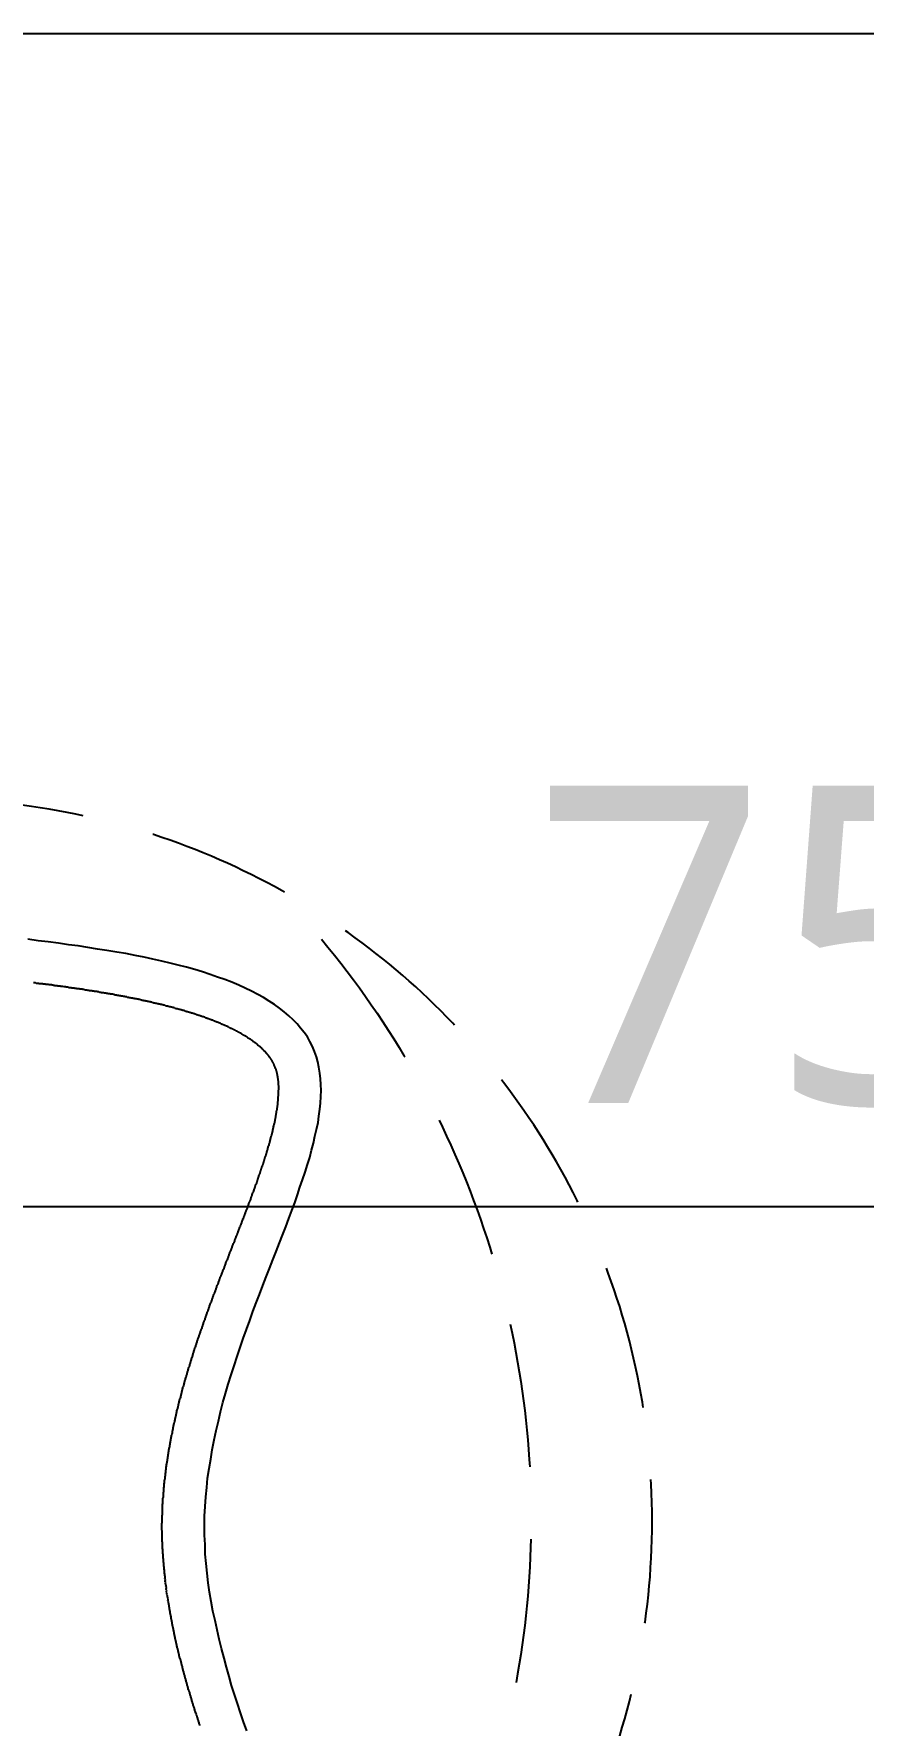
# Model space of a CAD drawing. Extents: x 11477420 to 23072185, y -28506554 to -14238804.
# Drawn here: x 11519984.7 to 11520214.5, y -14281868.2 to -14281399.4 of the extents above; entities that cross this region are included whole.
import ezdxf

# ---------------------------------------------------------------- set-up
doc = ezdxf.new("R2010")
doc.units = 0
doc.header["$LTSCALE"] = 50
doc.header["$MEASUREMENT"] = 0
doc.linetypes.add('DH-HID2', pattern=[1.2, 0.8, -0.4])
doc.layers.get('0').update_dxf_attribs({"linetype": 'CONTINUOUS'})
doc.layers.get('DEFPOINTS').update_dxf_attribs({"linetype": 'CONTINUOUS'})
for name, color, linetype in [('07-DIM WAL', 5, 'CONTINUOUS'), ('1.천장.벽체선(내벽)', 3, 'CONTINUOUS'), ('FU-FURM', 251, 'DH-HID2')]:
    doc.layers.add(name, color=color, linetype=linetype)
doc.styles.add('DAWIN', font='NanumSquareR.ttf')
doc.dimstyles.new('40', dxfattribs={"dimscale": 40, "dimtxt": 2.2, "dimasz": 3, "dimexe": 1.25, "dimexo": 0.625, "dimtad": 1, "dimdec": 0, "dimzin": 0, "dimdsep": 46, "dimlunit": 6, "dimtxsty": 'DAWIN', "dimblk1": 'DOTSMALL', "dimblk2": 'DOTSMALL', "dimsah": 1, "dimcen": 0.001, "dimclrd": 1, "dimclre": 1, "dimclrt": 3, "dimadec": 0, "dimazin": 0, "dimtfac": 1, "dimtdec": 0, "dimtix": 1, "dimtmove": 2, "dimatfit": 3, "dimldrblk": 'DOTSMALL', "dimfxl": 0, "dimtolj": 1, "dimtzin": 0, "dimarcsym": 0})

# ---------------------------------------------------------------- blocks, each defined once
blk = doc.blocks.new('dmlwk2')
at = {"layer": 'FU-FURM'}
for points in [[(391250.02, 35296.16, 0), (391252.52, 35295.26, 0), (391255.02, 35294.36, 0), (391257.52, 35293.56, 0), (391260.02, 35292.66, 0), (391262.52, 35291.86, 0), (391265.02, 35291.16, 0), (391267.62, 35290.36, 0), (391270.12, 35289.66, 0), (391272.72, 35288.96, 0), (391275.32, 35288.26, 0), (391277.92, 35287.66, 0), (391280.52, 35287.06, 0), (391283.12, 35286.46, 0), (391285.72, 35285.96, 0), (391288.32, 35285.46, 0), (391290.92, 35285.06, 0), (391293.62, 35284.76, 0), (391296.22, 35284.46, 0), (391298.82, 35284.16, 0), (391301.52, 35284.06, 0), (391304.12, 35283.86, 0), (391306.72, 35283.86, 0), (391309.42, 35283.86, 0), (391312.02, 35283.96, 0), (391314.72, 35284.16, 0), (391317.32, 35284.36, 0), (391319.92, 35284.56, 0), (391322.62, 35284.96, 0), (391325.22, 35285.36, 0), (391327.82, 35285.76, 0), (391330.52, 35286.26, 0), (391333.12, 35286.76, 0), (391335.72, 35287.36, 0), (391338.32, 35287.96, 0), (391340.92, 35288.56, 0), (391343.42, 35289.26, 0), (391346.02, 35289.96, 0), (391348.62, 35290.76, 0), (391351.12, 35291.56, 0), (391353.72, 35292.36, 0), (391356.22, 35293.16, 0), (391358.72, 35293.96, 0), (391361.22, 35294.86, 0), (391363.72, 35295.76, 0), (391366.22, 35296.56, 0), (391368.62, 35297.46, 0), (391371.02, 35298.36, 0), (391373.52, 35299.26, 0), (391375.92, 35300.16, 0), (391378.22, 35301.06, 0), (391380.62, 35301.96, 0), (391382.92, 35302.86, 0), (391385.32, 35303.76, 0), (391387.52, 35304.56, 0), (391389.82, 35305.46, 0), (391392.12, 35306.26, 0), (391394.32, 35307.06, 0), (391396.52, 35307.86, 0), (391398.72, 35308.56, 0), (391400.82, 35309.26, 0), (391402.92, 35309.96, 0), (391405.02, 35310.66, 0), (391407.12, 35311.26, 0), (391409.12, 35311.86, 0), (391411.12, 35312.36, 0), (391413.12, 35312.86, 0), (391415.02, 35313.26, 0), (391416.92, 35313.66, 0), (391418.82, 35314.06, 0), (391420.62, 35314.26, 0), (391422.52, 35314.56, 0), (391424.22, 35314.66, 0), (391426.02, 35314.76, 0), (391427.72, 35314.86, 0), (391429.32, 35314.76, 0), (391430.92, 35314.66, 0), (391432.52, 35314.46, 0), (391434.12, 35314.16, 0), (391435.62, 35313.86, 0), (391437.02, 35313.46, 0), (391438.52, 35312.86, 0), (391439.82, 35312.26, 0), (391441.22, 35311.56, 0), (391442.52, 35310.86, 0), (391443.72, 35309.96, 0), (391444.92, 35308.96, 0), (391446.12, 35307.96, 0), (391447.22, 35306.86, 0), (391448.32, 35305.66, 0), (391449.42, 35304.36, 0), (391450.42, 35303.06, 0), (391451.42, 35301.66, 0), (391452.32, 35300.16, 0), (391453.32, 35298.56, 0), (391454.12, 35296.96, 0), (391455.02, 35295.26, 0), (391455.82, 35293.46, 0), (391456.62, 35291.66, 0), (391457.42, 35289.76, 0), (391458.12, 35287.76, 0), (391458.82, 35285.76, 0), (391459.52, 35283.76, 0), (391460.22, 35281.56, 0), (391460.82, 35279.46, 0), (391461.42, 35277.16, 0), (391462.02, 35274.86, 0), (391462.52, 35272.56, 0), (391463.02, 35270.26, 0), (391463.62, 35267.76, 0), (391464.12, 35265.36, 0), (391464.52, 35262.86, 0), (391465.02, 35260.26, 0), (391465.42, 35257.76, 0), (391465.82, 35255.06, 0), (391466.22, 35252.46, 0), (391466.62, 35249.76, 0), (391467.02, 35247.06, 0), (391467.32, 35244.36, 0), (391467.72, 35241.56, 0), (391468.02, 35238.76, 0), (391468.32, 35235.96, 0), (391468.72, 35233.06, 0)], [(391251.32, 35283.16, 0), (391251.52, 35283.16, 0), (391251.72, 35283.06, 0), (391251.92, 35282.96, 0), (391252.12, 35282.96, 0), (391252.32, 35282.86, 0), (391252.52, 35282.76, 0), (391252.72, 35282.76, 0), (391252.92, 35282.66, 0), (391253.12, 35282.56, 0), (391253.32, 35282.56, 0), (391253.52, 35282.46, 0), (391253.72, 35282.36, 0), (391253.92, 35282.36, 0), (391254.12, 35282.26, 0), (391254.32, 35282.16, 0), (391254.52, 35282.16, 0), (391254.72, 35282.06, 0), (391254.92, 35281.96, 0), (391255.12, 35281.96, 0), (391255.32, 35281.86, 0), (391255.52, 35281.76, 0), (391255.72, 35281.76, 0), (391255.92, 35281.66, 0), (391256.12, 35281.66, 0), (391256.32, 35281.56, 0), (391256.52, 35281.46, 0), (391256.72, 35281.46, 0), (391256.82, 35281.36, 0), (391257.02, 35281.26, 0), (391257.22, 35281.26, 0), (391257.42, 35281.16, 0), (391257.62, 35281.06, 0), (391257.82, 35281.06, 0), (391258.02, 35280.96, 0), (391258.22, 35280.86, 0), (391258.42, 35280.86, 0), (391258.62, 35280.76, 0), (391258.82, 35280.76, 0), (391259.02, 35280.66, 0), (391259.22, 35280.56, 0), (391259.42, 35280.56, 0), (391259.62, 35280.46, 0), (391259.82, 35280.36, 0), (391260.02, 35280.36, 0), (391260.22, 35280.26, 0), (391260.42, 35280.26, 0), (391260.62, 35280.16, 0), (391260.82, 35280.06, 0), (391261.02, 35280.06, 0), (391261.22, 35279.96, 0), (391261.52, 35279.86, 0), (391261.72, 35279.86, 0), (391261.92, 35279.76, 0), (391262.12, 35279.76, 0), (391262.32, 35279.66, 0), (391262.52, 35279.56, 0), (391262.72, 35279.56, 0), (391262.92, 35279.46, 0), (391263.12, 35279.46, 0), (391263.32, 35279.36, 0), (391263.52, 35279.26, 0), (391263.72, 35279.26, 0), (391263.92, 35279.16, 0), (391264.12, 35279.16, 0), (391264.32, 35279.06, 0), (391264.52, 35278.96, 0), (391264.72, 35278.96, 0), (391264.92, 35278.86, 0), (391265.12, 35278.86, 0), (391265.32, 35278.76, 0), (391265.52, 35278.66, 0), (391265.72, 35278.66, 0), (391265.92, 35278.56, 0), (391266.12, 35278.56, 0), (391266.32, 35278.46, 0), (391266.52, 35278.36, 0), (391266.72, 35278.36, 0), (391266.92, 35278.26, 0), (391267.12, 35278.26, 0), (391267.32, 35278.16, 0), (391267.62, 35278.16, 0), (391267.82, 35278.06, 0), (391268.02, 35277.96, 0), (391268.22, 35277.96, 0), (391268.42, 35277.86, 0), (391268.62, 35277.86, 0), (391268.82, 35277.76, 0), (391269.02, 35277.76, 0), (391269.22, 35277.66, 0), (391269.42, 35277.66, 0), (391269.62, 35277.56, 0), (391269.82, 35277.46, 0), (391270.02, 35277.46, 0), (391270.22, 35277.36, 0), (391270.42, 35277.36, 0), (391270.62, 35277.26, 0), (391270.92, 35277.26, 0), (391271.12, 35277.16, 0), (391271.32, 35277.16, 0), (391271.52, 35277.06, 0), (391271.72, 35277.06, 0), (391271.92, 35276.96, 0), (391272.12, 35276.96, 0), (391272.32, 35276.86, 0), (391272.52, 35276.86, 0), (391272.72, 35276.76, 0), (391272.92, 35276.66, 0), (391273.12, 35276.66, 0), (391273.32, 35276.56, 0), (391273.62, 35276.56, 0), (391273.82, 35276.46, 0), (391274.02, 35276.46, 0), (391274.22, 35276.36, 0), (391274.42, 35276.36, 0), (391274.62, 35276.26, 0), (391274.82, 35276.26, 0), (391275.02, 35276.16, 0), (391275.22, 35276.16, 0), (391275.42, 35276.06, 0), (391275.62, 35276.06, 0), (391275.92, 35275.96, 0), (391276.12, 35275.96, 0), (391276.32, 35275.86, 0), (391276.52, 35275.86, 0), (391276.72, 35275.76, 0), (391276.92, 35275.76, 0), (391277.12, 35275.76, 0), (391277.32, 35275.66, 0), (391277.52, 35275.66, 0), (391277.82, 35275.56, 0), (391278.02, 35275.56, 0), (391278.22, 35275.46, 0), (391278.42, 35275.46, 0), (391278.62, 35275.36, 0), (391278.82, 35275.36, 0), (391279.02, 35275.26, 0), (391279.22, 35275.26, 0), (391279.42, 35275.16, 0), (391279.72, 35275.16, 0), (391279.92, 35275.16, 0), (391280.12, 35275.06, 0), (391280.32, 35275.06, 0), (391280.52, 35274.96, 0), (391280.72, 35274.96, 0), (391280.92, 35274.86, 0), (391281.12, 35274.86, 0), (391281.42, 35274.86, 0), (391281.62, 35274.76, 0), (391281.82, 35274.76, 0), (391282.02, 35274.66, 0), (391282.22, 35274.66, 0), (391282.42, 35274.56, 0), (391282.62, 35274.56, 0), (391282.82, 35274.56, 0), (391283.12, 35274.46, 0), (391283.32, 35274.46, 0), (391283.52, 35274.36, 0), (391283.72, 35274.36, 0), (391283.92, 35274.36, 0), (391284.12, 35274.26, 0), (391284.32, 35274.26, 0), (391284.62, 35274.26, 0), (391284.82, 35274.16, 0), (391285.02, 35274.16, 0), (391285.22, 35274.06, 0), (391285.42, 35274.06, 0), (391285.62, 35274.06, 0), (391285.82, 35273.96, 0), (391286.12, 35273.96, 0), (391286.32, 35273.96, 0), (391286.52, 35273.86, 0), (391286.72, 35273.86, 0), (391286.92, 35273.86, 0), (391287.12, 35273.76, 0), (391287.42, 35273.76, 0), (391287.62, 35273.66, 0), (391287.82, 35273.66, 0), (391288.02, 35273.66, 0), (391288.22, 35273.56, 0), (391288.42, 35273.56, 0), (391288.72, 35273.56, 0), (391288.92, 35273.46, 0), (391289.12, 35273.46, 0), (391289.32, 35273.46, 0), (391289.52, 35273.46, 0), (391289.72, 35273.36, 0), (391290.02, 35273.36, 0), (391290.22, 35273.36, 0), (391290.42, 35273.26, 0), (391290.62, 35273.26, 0), (391290.82, 35273.26, 0), (391291.02, 35273.16, 0), (391291.32, 35273.16, 0), (391291.52, 35273.16, 0), (391291.72, 35273.16, 0), (391291.92, 35273.06, 0), (391292.12, 35273.06, 0), (391292.32, 35273.06, 0), (391292.62, 35273.06, 0), (391292.82, 35272.96, 0), (391293.02, 35272.96, 0), (391293.22, 35272.96, 0), (391293.42, 35272.86, 0), (391293.72, 35272.86, 0), (391293.92, 35272.86, 0), (391294.12, 35272.86, 0), (391294.32, 35272.86, 0), (391294.52, 35272.76, 0), (391294.72, 35272.76, 0), (391295.02, 35272.76, 0), (391295.22, 35272.76, 0), (391295.42, 35272.66, 0), (391295.62, 35272.66, 0), (391295.82, 35272.66, 0), (391296.12, 35272.66, 0), (391296.32, 35272.66, 0), (391296.52, 35272.56, 0), (391296.72, 35272.56, 0), (391296.92, 35272.56, 0), (391297.22, 35272.56, 0), (391297.42, 35272.56, 0), (391297.62, 35272.46, 0), (391297.82, 35272.46, 0), (391298.02, 35272.46, 0), (391298.32, 35272.46, 0), (391298.52, 35272.46, 0), (391298.72, 35272.46, 0), (391298.92, 35272.36, 0), (391299.12, 35272.36, 0), (391299.42, 35272.36, 0), (391299.62, 35272.36, 0), (391299.82, 35272.36, 0), (391300.02, 35272.36, 0), (391300.32, 35272.26, 0), (391300.52, 35272.26, 0), (391300.72, 35272.26, 0), (391300.92, 35272.26, 0), (391301.12, 35272.26, 0), (391301.42, 35272.26, 0), (391301.62, 35272.26, 0), (391301.82, 35272.26, 0), (391302.02, 35272.26, 0), (391302.22, 35272.16, 0), (391302.52, 35272.16, 0), (391302.72, 35272.16, 0), (391302.92, 35272.16, 0), (391303.12, 35272.16, 0), (391303.42, 35272.16, 0), (391303.62, 35272.16, 0), (391303.82, 35272.16, 0), (391304.02, 35272.16, 0), (391304.22, 35272.16, 0), (391304.52, 35272.16, 0), (391304.72, 35272.16, 0), (391304.92, 35272.16, 0), (391305.12, 35272.16, 0), (391305.42, 35272.06, 0), (391305.62, 35272.06, 0), (391305.82, 35272.06, 0), (391306.02, 35272.06, 0), (391306.32, 35272.06, 0), (391306.52, 35272.06, 0), (391306.72, 35272.06, 0), (391306.92, 35272.06, 0), (391307.22, 35272.06, 0), (391307.42, 35272.06, 0), (391307.62, 35272.06, 0), (391307.82, 35272.06, 0), (391308.02, 35272.06, 0), (391308.32, 35272.06, 0), (391308.52, 35272.06, 0), (391308.72, 35272.06, 0), (391308.92, 35272.06, 0), (391309.22, 35272.06, 0), (391309.42, 35272.06, 0), (391309.62, 35272.16, 0), (391309.82, 35272.16, 0), (391310.12, 35272.16, 0), (391310.32, 35272.16, 0), (391310.52, 35272.16, 0), (391310.72, 35272.16, 0), (391310.92, 35272.16, 0), (391311.22, 35272.16, 0), (391311.42, 35272.16, 0), (391311.62, 35272.16, 0), (391311.82, 35272.16, 0), (391312.12, 35272.16, 0), (391312.32, 35272.16, 0), (391312.52, 35272.16, 0), (391312.72, 35272.26, 0), (391312.92, 35272.26, 0), (391313.22, 35272.26, 0), (391313.42, 35272.26, 0), (391313.62, 35272.26, 0), (391313.82, 35272.26, 0), (391314.12, 35272.26, 0), (391314.32, 35272.26, 0), (391314.52, 35272.36, 0), (391314.72, 35272.36, 0), (391314.92, 35272.36, 0), (391315.22, 35272.36, 0), (391315.42, 35272.36, 0), (391315.62, 35272.36, 0), (391315.82, 35272.36, 0), (391316.02, 35272.46, 0), (391316.32, 35272.46, 0), (391316.52, 35272.46, 0), (391316.72, 35272.46, 0), (391316.92, 35272.46, 0), (391317.12, 35272.46, 0), (391317.42, 35272.56, 0), (391317.62, 35272.56, 0), (391317.82, 35272.56, 0), (391318.02, 35272.56, 0), (391318.22, 35272.56, 0), (391318.52, 35272.66, 0), (391318.72, 35272.66, 0), (391318.92, 35272.66, 0), (391319.12, 35272.66, 0), (391319.32, 35272.66, 0), (391319.62, 35272.76, 0), (391319.82, 35272.76, 0), (391320.02, 35272.76, 0), (391320.22, 35272.76, 0), (391320.42, 35272.86, 0), (391320.72, 35272.86, 0), (391320.92, 35272.86, 0), (391321.12, 35272.86, 0), (391321.32, 35272.96, 0), (391321.52, 35272.96, 0), (391321.72, 35272.96, 0), (391322.02, 35272.96, 0), (391322.22, 35273.06, 0), (391322.42, 35273.06, 0), (391322.62, 35273.06, 0), (391322.82, 35273.06, 0), (391323.12, 35273.16, 0), (391323.32, 35273.16, 0), (391323.52, 35273.16, 0), (391323.72, 35273.26, 0), (391323.92, 35273.26, 0), (391324.12, 35273.26, 0), (391324.42, 35273.26, 0), (391324.62, 35273.36, 0), (391324.82, 35273.36, 0), (391325.02, 35273.36, 0), (391325.22, 35273.46, 0), (391325.42, 35273.46, 0), (391325.72, 35273.46, 0), (391325.92, 35273.56, 0), (391326.12, 35273.56, 0), (391326.32, 35273.56, 0), (391326.52, 35273.66, 0), (391326.72, 35273.66, 0), (391327.02, 35273.66, 0), (391327.22, 35273.76, 0), (391327.42, 35273.76, 0), (391327.62, 35273.76, 0), (391327.82, 35273.86, 0), (391328.02, 35273.86, 0), (391328.32, 35273.86, 0), (391328.52, 35273.96, 0), (391328.72, 35273.96, 0), (391328.92, 35273.96, 0), (391329.12, 35274.06, 0), (391329.32, 35274.06, 0), (391329.52, 35274.06, 0), (391329.82, 35274.16, 0), (391330.02, 35274.16, 0), (391330.22, 35274.26, 0), (391330.42, 35274.26, 0), (391330.62, 35274.26, 0), (391330.82, 35274.36, 0), (391331.12, 35274.36, 0), (391331.32, 35274.46, 0), (391331.52, 35274.46, 0), (391331.72, 35274.46, 0), (391331.92, 35274.56, 0), (391332.12, 35274.56, 0), (391332.32, 35274.66, 0), (391332.52, 35274.66, 0), (391332.82, 35274.66, 0), (391333.02, 35274.76, 0), (391333.22, 35274.76, 0), (391333.42, 35274.86, 0), (391333.62, 35274.86, 0), (391333.82, 35274.86, 0), (391334.02, 35274.96, 0), (391334.32, 35274.96, 0), (391334.52, 35275.06, 0), (391334.72, 35275.06, 0), (391334.92, 35275.16, 0), (391335.12, 35275.16, 0), (391335.32, 35275.26, 0), (391335.52, 35275.26, 0), (391335.72, 35275.26, 0), (391336.02, 35275.36, 0), (391336.22, 35275.36, 0), (391336.42, 35275.46, 0), (391336.62, 35275.46, 0), (391336.82, 35275.56, 0), (391337.02, 35275.56, 0), (391337.22, 35275.66, 0), (391337.42, 35275.66, 0), (391337.62, 35275.76, 0), (391337.92, 35275.76, 0), (391338.12, 35275.86, 0), (391338.32, 35275.86, 0), (391338.52, 35275.86, 0), (391338.72, 35275.96, 0), (391338.92, 35275.96, 0), (391339.12, 35276.06, 0), (391339.32, 35276.06, 0), (391339.52, 35276.16, 0), (391339.72, 35276.16, 0), (391340.02, 35276.26, 0), (391340.22, 35276.26, 0), (391340.42, 35276.36, 0), (391340.62, 35276.36, 0), (391340.82, 35276.46, 0), (391341.02, 35276.46, 0), (391341.22, 35276.56, 0), (391341.42, 35276.56, 0), (391341.62, 35276.66, 0), (391341.82, 35276.66, 0), (391342.02, 35276.76, 0), (391342.32, 35276.86, 0), (391342.52, 35276.86, 0), (391342.72, 35276.96, 0), (391342.92, 35276.96, 0), (391343.12, 35277.06, 0), (391343.32, 35277.06, 0), (391343.52, 35277.16, 0), (391343.72, 35277.16, 0), (391343.92, 35277.26, 0), (391344.12, 35277.26, 0), (391344.32, 35277.36, 0), (391344.52, 35277.36, 0), (391344.82, 35277.46, 0), (391345.02, 35277.46, 0), (391345.22, 35277.56, 0), (391345.42, 35277.66, 0), (391345.62, 35277.66, 0), (391345.82, 35277.76, 0), (391346.02, 35277.76, 0), (391346.22, 35277.86, 0), (391346.42, 35277.86, 0), (391346.62, 35277.96, 0), (391346.82, 35277.96, 0), (391347.02, 35278.06, 0), (391347.22, 35278.16, 0), (391347.42, 35278.16, 0), (391347.62, 35278.26, 0), (391347.82, 35278.26, 0), (391348.12, 35278.36, 0), (391348.32, 35278.36, 0), (391348.52, 35278.46, 0), (391348.72, 35278.56, 0), (391348.92, 35278.56, 0), (391349.12, 35278.66, 0), (391349.32, 35278.66, 0), (391349.52, 35278.76, 0), (391349.72, 35278.86, 0), (391349.92, 35278.86, 0), (391350.12, 35278.96, 0), (391350.32, 35278.96, 0), (391350.52, 35279.06, 0), (391350.72, 35279.16, 0), (391350.92, 35279.16, 0), (391351.12, 35279.26, 0), (391351.32, 35279.26, 0), (391351.52, 35279.36, 0), (391351.72, 35279.46, 0), (391351.92, 35279.46, 0), (391352.12, 35279.56, 0), (391352.32, 35279.56, 0), (391352.52, 35279.66, 0), (391352.72, 35279.76, 0), (391352.92, 35279.76, 0), (391353.12, 35279.86, 0), (391353.32, 35279.86, 0), (391353.62, 35279.96, 0), (391353.82, 35280.06, 0), (391354.02, 35280.06, 0), (391354.22, 35280.16, 0), (391354.42, 35280.16, 0), (391354.62, 35280.26, 0), (391354.82, 35280.36, 0), (391355.02, 35280.36, 0), (391355.22, 35280.46, 0), (391355.42, 35280.56, 0), (391355.62, 35280.56, 0), (391355.82, 35280.66, 0), (391356.02, 35280.66, 0), (391356.22, 35280.76, 0), (391356.42, 35280.86, 0), (391356.62, 35280.86, 0), (391356.82, 35280.96, 0), (391357.02, 35281.06, 0), (391357.22, 35281.06, 0), (391357.42, 35281.16, 0), (391357.62, 35281.26, 0), (391357.82, 35281.26, 0), (391358.02, 35281.36, 0), (391358.22, 35281.46, 0), (391358.42, 35281.46, 0), (391358.62, 35281.56, 0), (391358.82, 35281.56, 0), (391359.02, 35281.66, 0), (391359.22, 35281.76, 0), (391359.42, 35281.76, 0), (391359.62, 35281.86, 0), (391359.82, 35281.96, 0), (391360.02, 35281.96, 0), (391360.12, 35282.06, 0), (391360.32, 35282.16, 0), (391360.52, 35282.16, 0), (391360.72, 35282.26, 0), (391360.92, 35282.36, 0), (391361.12, 35282.36, 0), (391361.32, 35282.46, 0), (391361.52, 35282.56, 0), (391361.72, 35282.56, 0), (391361.92, 35282.66, 0), (391362.12, 35282.76, 0), (391362.32, 35282.76, 0), (391362.52, 35282.86, 0), (391362.72, 35282.96, 0), (391362.92, 35282.96, 0), (391363.12, 35283.06, 0), (391363.32, 35283.16, 0), (391363.52, 35283.16, 0), (391363.72, 35283.26, 0), (391363.92, 35283.36, 0), (391364.12, 35283.36, 0), (391364.32, 35283.46, 0), (391364.52, 35283.56, 0), (391364.72, 35283.56, 0), (391364.92, 35283.66, 0), (391365.12, 35283.76, 0), (391365.22, 35283.76, 0), (391365.42, 35283.86, 0), (391365.62, 35283.96, 0), (391365.82, 35283.96, 0), (391366.02, 35284.06, 0), (391366.22, 35284.16, 0), (391366.42, 35284.16, 0), (391366.62, 35284.26, 0), (391366.82, 35284.36, 0), (391367.02, 35284.36, 0), (391367.22, 35284.46, 0), (391367.42, 35284.56, 0), (391367.62, 35284.56, 0), (391367.82, 35284.66, 0), (391368.02, 35284.76, 0), (391368.12, 35284.76, 0), (391368.32, 35284.86, 0), (391368.52, 35284.96, 0), (391368.72, 35285.06, 0), (391368.92, 35285.06, 0), (391369.12, 35285.16, 0), (391369.32, 35285.26, 0), (391369.52, 35285.26, 0), (391369.72, 35285.36, 0), (391369.92, 35285.46, 0), (391370.12, 35285.46, 0), (391370.32, 35285.56, 0), (391370.42, 35285.66, 0), (391370.62, 35285.66, 0), (391370.82, 35285.76, 0), (391371.02, 35285.86, 0), (391371.22, 35285.86, 0), (391371.42, 35285.96, 0), (391371.62, 35286.06, 0), (391371.82, 35286.16, 0), (391372.02, 35286.16, 0), (391372.12, 35286.26, 0), (391372.32, 35286.36, 0), (391372.52, 35286.36, 0), (391372.72, 35286.46, 0), (391372.92, 35286.56, 0), (391373.12, 35286.56, 0), (391373.32, 35286.66, 0), (391373.52, 35286.76, 0), (391373.72, 35286.76, 0), (391373.82, 35286.86, 0), (391374.02, 35286.96, 0), (391374.22, 35286.96, 0), (391374.42, 35287.06, 0), (391374.62, 35287.16, 0), (391374.82, 35287.26, 0), (391375.02, 35287.26, 0), (391375.22, 35287.36, 0), (391375.32, 35287.46, 0), (391375.52, 35287.46, 0), (391375.72, 35287.56, 0), (391375.92, 35287.66, 0), (391376.12, 35287.66, 0), (391376.32, 35287.76, 0), (391376.52, 35287.86, 0), (391376.62, 35287.86, 0), (391376.82, 35287.96, 0), (391377.02, 35288.06, 0), (391377.22, 35288.16, 0), (391377.42, 35288.16, 0), (391377.62, 35288.26, 0), (391377.82, 35288.36, 0), (391377.92, 35288.36, 0), (391378.12, 35288.46, 0), (391378.32, 35288.56, 0), (391378.52, 35288.56, 0), (391378.72, 35288.66, 0), (391378.92, 35288.76, 0), (391379.02, 35288.76, 0), (391379.22, 35288.86, 0), (391379.42, 35288.96, 0), (391379.62, 35288.96, 0), (391379.82, 35289.06, 0), (391380.02, 35289.16, 0), (391380.12, 35289.26, 0), (391380.32, 35289.26, 0), (391380.52, 35289.36, 0), (391380.72, 35289.46, 0), (391380.92, 35289.46, 0), (391381.02, 35289.56, 0), (391381.22, 35289.66, 0), (391381.42, 35289.66, 0), (391381.62, 35289.76, 0), (391381.82, 35289.86, 0), (391382.02, 35289.86, 0), (391382.12, 35289.96, 0), (391382.32, 35290.06, 0), (391382.52, 35290.06, 0), (391382.72, 35290.16, 0), (391382.92, 35290.26, 0), (391383.02, 35290.26, 0), (391383.22, 35290.36, 0), (391383.42, 35290.46, 0), (391383.62, 35290.46, 0), (391383.72, 35290.56, 0), (391383.92, 35290.66, 0), (391384.12, 35290.66, 0), (391384.32, 35290.76, 0), (391384.52, 35290.86, 0), (391384.62, 35290.96, 0), (391384.82, 35290.96, 0), (391385.02, 35291.06, 0), (391385.22, 35291.16, 0), (391385.42, 35291.16, 0), (391385.52, 35291.26, 0), (391385.72, 35291.36, 0), (391385.92, 35291.36, 0), (391386.12, 35291.46, 0), (391386.22, 35291.56, 0), (391386.42, 35291.56, 0), (391386.62, 35291.66, 0), (391386.82, 35291.76, 0), (391386.92, 35291.76, 0), (391387.12, 35291.86, 0), (391387.32, 35291.96, 0), (391387.52, 35291.96, 0), (391387.62, 35292.06, 0), (391387.82, 35292.06, 0), (391388.02, 35292.16, 0), (391388.22, 35292.26, 0), (391388.32, 35292.26, 0), (391388.52, 35292.36, 0), (391388.72, 35292.46, 0), (391388.92, 35292.46, 0), (391389.02, 35292.56, 0), (391389.22, 35292.66, 0), (391389.42, 35292.66, 0), (391389.62, 35292.76, 0), (391389.72, 35292.86, 0), (391389.92, 35292.86, 0), (391390.12, 35292.96, 0), (391390.22, 35293.06, 0), (391390.42, 35293.06, 0), (391390.62, 35293.16, 0), (391390.82, 35293.26, 0), (391390.92, 35293.26, 0), (391391.12, 35293.36, 0), (391391.32, 35293.36, 0), (391391.42, 35293.46, 0), (391391.62, 35293.56, 0), (391391.82, 35293.56, 0), (391392.02, 35293.66, 0), (391392.12, 35293.76, 0), (391392.32, 35293.76, 0), (391392.52, 35293.86, 0), (391392.62, 35293.96, 0), (391392.82, 35293.96, 0), (391393.02, 35294.06, 0), (391393.12, 35294.06, 0), (391393.32, 35294.16, 0), (391393.52, 35294.26, 0), (391393.72, 35294.26, 0), (391393.82, 35294.36, 0), (391394.02, 35294.46, 0), (391394.22, 35294.46, 0), (391394.32, 35294.56, 0), (391394.52, 35294.56, 0), (391394.72, 35294.66, 0), (391394.82, 35294.76, 0), (391395.02, 35294.76, 0), (391395.22, 35294.86, 0), (391395.32, 35294.86, 0), (391395.52, 35294.96, 0), (391395.72, 35295.06, 0), (391395.82, 35295.06, 0), (391396.02, 35295.16, 0), (391396.22, 35295.16, 0), (391396.32, 35295.26, 0), (391396.52, 35295.36, 0), (391396.62, 35295.36, 0), (391396.82, 35295.46, 0), (391397.02, 35295.46, 0), (391397.12, 35295.56, 0), (391397.32, 35295.66, 0), (391397.52, 35295.66, 0), (391397.62, 35295.76, 0), (391397.82, 35295.76, 0), (391398.02, 35295.86, 0), (391398.12, 35295.96, 0), (391398.32, 35295.96, 0), (391398.42, 35296.06, 0), (391398.62, 35296.06, 0), (391398.82, 35296.16, 0), (391398.92, 35296.16, 0), (391399.12, 35296.26, 0), (391399.32, 35296.36, 0), (391399.42, 35296.36, 0), (391399.62, 35296.46, 0), (391399.72, 35296.46, 0), (391399.92, 35296.56, 0), (391400.12, 35296.56, 0), (391400.22, 35296.66, 0), (391400.42, 35296.76, 0), (391400.52, 35296.76, 0), (391400.72, 35296.86, 0), (391400.92, 35296.86, 0), (391401.02, 35296.96, 0), (391401.22, 35296.96, 0), (391401.32, 35297.06, 0), (391401.52, 35297.06, 0), (391401.62, 35297.16, 0), (391401.82, 35297.26, 0), (391402.02, 35297.26, 0), (391402.12, 35297.36, 0), (391402.32, 35297.36, 0), (391402.42, 35297.46, 0), (391402.62, 35297.46, 0), (391402.72, 35297.56, 0), (391402.92, 35297.56, 0), (391403.12, 35297.66, 0), (391403.22, 35297.66, 0), (391403.42, 35297.76, 0), (391403.52, 35297.76, 0), (391403.72, 35297.86, 0), (391403.82, 35297.86, 0), (391404.02, 35297.96, 0), (391404.12, 35297.96, 0), (391404.32, 35298.06, 0), (391404.42, 35298.06, 0), (391404.62, 35298.16, 0), (391404.82, 35298.16, 0), (391404.92, 35298.26, 0), (391405.12, 35298.26, 0), (391405.22, 35298.36, 0), (391405.42, 35298.36, 0), (391405.52, 35298.46, 0), (391405.72, 35298.46, 0), (391405.82, 35298.56, 0), (391406.02, 35298.56, 0), (391406.12, 35298.66, 0), (391406.32, 35298.66, 0), (391406.42, 35298.76, 0), (391406.62, 35298.76, 0), (391406.72, 35298.86, 0), (391406.92, 35298.86, 0), (391407.02, 35298.96, 0), (391407.22, 35298.96, 0), (391407.32, 35299.06, 0), (391407.52, 35299.06, 0), (391407.62, 35299.16, 0), (391407.82, 35299.16, 0), (391407.92, 35299.26, 0), (391408.12, 35299.26, 0), (391408.22, 35299.36, 0), (391408.42, 35299.36, 0), (391408.52, 35299.36, 0), (391408.62, 35299.46, 0), (391408.82, 35299.46, 0), (391408.92, 35299.56, 0), (391409.12, 35299.56, 0), (391409.22, 35299.66, 0), (391409.42, 35299.66, 0), (391409.52, 35299.76, 0), (391409.72, 35299.76, 0), (391409.82, 35299.76, 0), (391410.02, 35299.86, 0), (391410.12, 35299.86, 0), (391410.22, 35299.96, 0), (391410.42, 35299.96, 0), (391410.52, 35299.96, 0), (391410.72, 35300.06, 0), (391410.82, 35300.06, 0), (391411.02, 35300.16, 0), (391411.12, 35300.16, 0), (391411.22, 35300.26, 0), (391411.42, 35300.26, 0), (391411.52, 35300.26, 0), (391411.72, 35300.36, 0), (391411.82, 35300.36, 0), (391411.92, 35300.36, 0), (391412.12, 35300.46, 0), (391412.22, 35300.46, 0), (391412.42, 35300.56, 0), (391412.52, 35300.56, 0), (391412.62, 35300.56, 0), (391412.82, 35300.66, 0), (391412.92, 35300.66, 0), (391413.02, 35300.76, 0), (391413.22, 35300.76, 0), (391413.32, 35300.76, 0), (391413.52, 35300.86, 0), (391413.62, 35300.86, 0), (391413.72, 35300.86, 0), (391413.92, 35300.96, 0), (391414.02, 35300.96, 0), (391414.12, 35300.96, 0), (391414.32, 35301.06, 0), (391414.42, 35301.06, 0), (391414.52, 35301.06, 0), (391414.72, 35301.16, 0), (391414.82, 35301.16, 0), (391414.92, 35301.16, 0), (391415.12, 35301.26, 0), (391415.22, 35301.26, 0), (391415.32, 35301.26, 0), (391415.52, 35301.36, 0), (391415.62, 35301.36, 0), (391415.72, 35301.36, 0), (391415.92, 35301.46, 0), (391416.02, 35301.46, 0), (391416.12, 35301.46, 0), (391416.32, 35301.56, 0), (391416.42, 35301.56, 0), (391416.52, 35301.56, 0), (391416.62, 35301.56, 0), (391416.82, 35301.66, 0), (391416.92, 35301.66, 0), (391417.02, 35301.66, 0), (391417.22, 35301.76, 0), (391417.32, 35301.76, 0), (391417.42, 35301.76, 0), (391417.52, 35301.76, 0), (391417.72, 35301.86, 0), (391417.82, 35301.86, 0), (391417.92, 35301.86, 0), (391418.02, 35301.96, 0), (391418.22, 35301.96, 0), (391418.32, 35301.96, 0), (391418.42, 35301.96, 0), (391418.52, 35302.06, 0), (391418.72, 35302.06, 0), (391418.82, 35302.06, 0), (391418.92, 35302.06, 0), (391419.02, 35302.16, 0), (391419.22, 35302.16, 0), (391419.32, 35302.16, 0), (391419.42, 35302.16, 0), (391419.52, 35302.16, 0), (391419.62, 35302.26, 0), (391419.82, 35302.26, 0), (391419.92, 35302.26, 0), (391420.02, 35302.26, 0), (391420.12, 35302.36, 0), (391420.22, 35302.36, 0), (391420.42, 35302.36, 0), (391420.52, 35302.36, 0), (391420.62, 35302.36, 0), (391420.72, 35302.46, 0), (391420.82, 35302.46, 0), (391421.02, 35302.46, 0), (391421.12, 35302.46, 0), (391421.22, 35302.46, 0), (391421.32, 35302.56, 0), (391421.42, 35302.56, 0), (391421.52, 35302.56, 0), (391421.62, 35302.56, 0), (391421.82, 35302.56, 0), (391421.92, 35302.56, 0), (391422.02, 35302.66, 0), (391422.12, 35302.66, 0), (391422.22, 35302.66, 0), (391422.32, 35302.66, 0), (391422.42, 35302.66, 0), (391422.52, 35302.66, 0), (391422.72, 35302.66, 0), (391422.82, 35302.76, 0), (391422.92, 35302.76, 0), (391423.02, 35302.76, 0), (391423.12, 35302.76, 0), (391423.22, 35302.76, 0), (391423.32, 35302.76, 0), (391423.42, 35302.76, 0), (391423.52, 35302.86, 0), (391423.62, 35302.86, 0), (391423.82, 35302.86, 0), (391423.92, 35302.86, 0), (391424.02, 35302.86, 0), (391424.12, 35302.86, 0), (391424.22, 35302.86, 0), (391424.32, 35302.86, 0), (391424.42, 35302.86, 0), (391424.52, 35302.86, 0), (391424.62, 35302.96, 0), (391424.72, 35302.96, 0), (391424.82, 35302.96, 0), (391424.92, 35302.96, 0), (391425.02, 35302.96, 0), (391425.12, 35302.96, 0), (391425.22, 35302.96, 0), (391425.32, 35302.96, 0), (391425.42, 35302.96, 0), (391425.52, 35302.96, 0), (391425.62, 35302.96, 0), (391425.72, 35302.96, 0), (391425.82, 35302.96, 0), (391425.92, 35302.96, 0), (391426.02, 35303.06, 0), (391426.12, 35303.06, 0), (391426.22, 35303.06, 0), (391426.32, 35303.06, 0), (391426.42, 35303.06, 0), (391426.52, 35303.06, 0), (391426.62, 35303.06, 0), (391426.72, 35303.06, 0), (391426.82, 35303.06, 0), (391426.92, 35303.06, 0), (391427.02, 35303.06, 0), (391427.12, 35303.06, 0), (391427.12, 35303.06, 0), (391427.22, 35303.06, 0), (391427.32, 35303.06, 0), (391427.42, 35303.06, 0), (391427.52, 35303.06, 0), (391427.62, 35303.06, 0), (391427.72, 35303.06, 0), (391427.82, 35303.06, 0), (391427.92, 35303.06, 0), (391428.02, 35303.06, 0), (391428.02, 35303.06, 0), (391428.12, 35303.06, 0), (391428.22, 35303.06, 0), (391428.32, 35303.06, 0), (391428.42, 35303.06, 0), (391428.52, 35303.06, 0), (391428.62, 35303.06, 0), (391428.72, 35303.06, 0), (391428.72, 35303.06, 0), (391428.82, 35303.06, 0), (391428.92, 35303.06, 0), (391429.02, 35302.96, 0), (391429.12, 35302.96, 0), (391429.22, 35302.96, 0), (391429.22, 35302.96, 0), (391429.32, 35302.96, 0), (391429.42, 35302.96, 0), (391429.52, 35302.96, 0), (391429.62, 35302.96, 0), (391429.62, 35302.96, 0), (391429.72, 35302.96, 0), (391429.82, 35302.96, 0), (391429.92, 35302.96, 0), (391429.92, 35302.96, 0), (391430.02, 35302.96, 0), (391430.12, 35302.96, 0), (391430.22, 35302.96, 0), (391430.32, 35302.86, 0), (391430.32, 35302.86, 0), (391430.42, 35302.86, 0), (391430.52, 35302.86, 0), (391430.62, 35302.86, 0), (391430.62, 35302.86, 0), (391430.72, 35302.86, 0), (391430.82, 35302.86, 0), (391430.82, 35302.86, 0), (391430.92, 35302.86, 0), (391431.02, 35302.76, 0), (391431.12, 35302.76, 0), (391431.12, 35302.76, 0), (391431.22, 35302.76, 0), (391431.32, 35302.76, 0), (391431.32, 35302.76, 0), (391431.42, 35302.76, 0), (391431.52, 35302.76, 0), (391431.52, 35302.66, 0), (391431.62, 35302.66, 0), (391431.72, 35302.66, 0), (391431.72, 35302.66, 0), (391431.82, 35302.66, 0), (391431.92, 35302.66, 0), (391431.92, 35302.66, 0), (391432.02, 35302.66, 0), (391432.12, 35302.56, 0), (391432.12, 35302.56, 0), (391432.22, 35302.56, 0), (391432.32, 35302.56, 0), (391432.32, 35302.56, 0), (391432.42, 35302.56, 0), (391432.52, 35302.46, 0), (391432.52, 35302.46, 0), (391432.62, 35302.46, 0), (391432.62, 35302.46, 0), (391432.72, 35302.46, 0), (391432.82, 35302.46, 0), (391432.82, 35302.46, 0), (391432.92, 35302.36, 0), (391432.92, 35302.36, 0), (391433.02, 35302.36, 0), (391433.12, 35302.36, 0), (391433.12, 35302.36, 0), (391433.22, 35302.26, 0), (391433.22, 35302.26, 0), (391433.32, 35302.26, 0), (391433.32, 35302.26, 0), (391433.42, 35302.26, 0), (391433.52, 35302.26, 0), (391433.52, 35302.16, 0), (391433.62, 35302.16, 0), (391433.62, 35302.16, 0), (391433.72, 35302.16, 0), (391433.72, 35302.16, 0), (391433.82, 35302.06, 0), (391433.82, 35302.06, 0), (391433.92, 35302.06, 0), (391433.92, 35302.06, 0), (391434.02, 35302.06, 0), (391434.12, 35301.96, 0), (391434.12, 35301.96, 0), (391434.22, 35301.96, 0), (391434.22, 35301.96, 0), (391434.32, 35301.96, 0), (391434.32, 35301.86, 0), (391434.42, 35301.86, 0), (391434.42, 35301.86, 0), (391434.52, 35301.86, 0), (391434.52, 35301.76, 0), (391434.62, 35301.76, 0), (391434.62, 35301.76, 0), (391434.72, 35301.76, 0), (391434.72, 35301.76, 0), (391434.82, 35301.66, 0), (391434.82, 35301.66, 0), (391434.92, 35301.66, 0), (391434.92, 35301.66, 0), (391435.02, 35301.56, 0), (391435.02, 35301.56, 0), (391435.12, 35301.56, 0), (391435.12, 35301.56, 0), (391435.22, 35301.46, 0), (391435.22, 35301.46, 0), (391435.32, 35301.46, 0), (391435.32, 35301.36, 0), (391435.42, 35301.36, 0), (391435.42, 35301.36, 0), (391435.52, 35301.36, 0), (391435.52, 35301.26, 0), (391435.62, 35301.26, 0), (391435.62, 35301.26, 0), (391435.72, 35301.16, 0), (391435.72, 35301.16, 0), (391435.82, 35301.16, 0), (391435.82, 35301.16, 0), (391435.82, 35301.06, 0), (391435.92, 35301.06, 0), (391435.92, 35301.06, 0), (391436.02, 35300.96, 0), (391436.02, 35300.96, 0), (391436.12, 35300.96, 0), (391436.12, 35300.86, 0), (391436.22, 35300.86, 0), (391436.22, 35300.86, 0), (391436.32, 35300.76, 0), (391436.32, 35300.76, 0), (391436.42, 35300.76, 0), (391436.42, 35300.66, 0), (391436.52, 35300.66, 0), (391436.52, 35300.66, 0), (391436.62, 35300.56, 0), (391436.62, 35300.56, 0), (391436.72, 35300.56, 0), (391436.72, 35300.46, 0), (391436.82, 35300.46, 0), (391436.92, 35300.36, 0), (391436.92, 35300.36, 0), (391437.02, 35300.36, 0), (391437.02, 35300.26, 0), (391437.12, 35300.26, 0), (391437.12, 35300.16, 0), (391437.22, 35300.16, 0), (391437.22, 35300.16, 0), (391437.32, 35300.06, 0), (391437.32, 35300.06, 0), (391437.42, 35299.96, 0), (391437.42, 35299.96, 0), (391437.52, 35299.86, 0), (391437.52, 35299.86, 0), (391437.62, 35299.86, 0), (391437.62, 35299.76, 0), (391437.72, 35299.76, 0), (391437.72, 35299.66, 0), (391437.82, 35299.66, 0), (391437.82, 35299.56, 0), (391437.92, 35299.56, 0), (391437.92, 35299.46, 0), (391438.02, 35299.46, 0), (391438.02, 35299.36, 0), (391438.12, 35299.36, 0), (391438.12, 35299.26, 0), (391438.22, 35299.26, 0), (391438.22, 35299.26, 0), (391438.32, 35299.16, 0), (391438.32, 35299.06, 0), (391438.42, 35299.06, 0), (391438.42, 35298.96, 0), (391438.52, 35298.96, 0), (391438.62, 35298.86, 0), (391438.62, 35298.86, 0), (391438.72, 35298.76, 0), (391438.72, 35298.76, 0), (391438.82, 35298.66, 0), (391438.82, 35298.66, 0), (391438.92, 35298.56, 0), (391438.92, 35298.56, 0), (391439.02, 35298.46, 0), (391439.02, 35298.36, 0), (391439.12, 35298.36, 0), (391439.12, 35298.26, 0), (391439.22, 35298.26, 0), (391439.22, 35298.16, 0), (391439.32, 35298.16, 0), (391439.32, 35298.06, 0), (391439.42, 35297.96, 0), (391439.52, 35297.96, 0), (391439.52, 35297.86, 0), (391439.62, 35297.86, 0), (391439.62, 35297.76, 0), (391439.72, 35297.66, 0), (391439.72, 35297.66, 0), (391439.82, 35297.56, 0), (391439.82, 35297.46, 0), (391439.92, 35297.46, 0), (391439.92, 35297.36, 0), (391440.02, 35297.26, 0), (391440.02, 35297.26, 0), (391440.12, 35297.16, 0), (391440.12, 35297.06, 0), (391440.22, 35297.06, 0), (391440.32, 35296.96, 0), (391440.32, 35296.86, 0), (391440.42, 35296.86, 0), (391440.42, 35296.76, 0), (391440.52, 35296.66, 0), (391440.52, 35296.66, 0), (391440.62, 35296.56, 0), (391440.62, 35296.46, 0), (391440.72, 35296.36, 0), (391440.72, 35296.36, 0), (391440.82, 35296.26, 0), (391440.92, 35296.16, 0), (391440.92, 35296.06, 0), (391441.02, 35296.06, 0), (391441.02, 35295.96, 0), (391441.12, 35295.86, 0), (391441.12, 35295.76, 0), (391441.22, 35295.76, 0), (391441.22, 35295.66, 0), (391441.32, 35295.56, 0), (391441.32, 35295.46, 0), (391441.42, 35295.36, 0), (391441.42, 35295.36, 0), (391441.52, 35295.26, 0), (391441.62, 35295.16, 0), (391441.62, 35295.06, 0), (391441.72, 35294.96, 0), (391441.72, 35294.96, 0), (391441.82, 35294.86, 0), (391441.82, 35294.76, 0), (391441.92, 35294.66, 0), (391441.92, 35294.56, 0), (391442.02, 35294.46, 0), (391442.02, 35294.46, 0), (391442.12, 35294.36, 0), (391442.12, 35294.26, 0), (391442.22, 35294.16, 0), (391442.32, 35294.06, 0), (391442.32, 35293.96, 0), (391442.42, 35293.86, 0), (391442.42, 35293.76, 0), (391442.52, 35293.76, 0), (391442.52, 35293.66, 0), (391442.62, 35293.56, 0), (391442.62, 35293.46, 0), (391442.72, 35293.36, 0), (391442.72, 35293.26, 0), (391442.82, 35293.16, 0), (391442.82, 35293.06, 0), (391442.92, 35292.96, 0), (391443.02, 35292.86, 0), (391443.02, 35292.76, 0), (391443.12, 35292.66, 0), (391443.12, 35292.56, 0), (391443.22, 35292.46, 0), (391443.22, 35292.36, 0), (391443.32, 35292.36, 0), (391443.32, 35292.26, 0), (391443.42, 35292.16, 0), (391443.42, 35292.06, 0), (391443.52, 35291.96, 0), (391443.52, 35291.86, 0), (391443.62, 35291.76, 0), (391443.62, 35291.66, 0), (391443.72, 35291.56, 0), (391443.82, 35291.46, 0), (391443.82, 35291.36, 0), (391443.92, 35291.26, 0), (391443.92, 35291.06, 0), (391444.02, 35290.96, 0), (391444.02, 35290.86, 0), (391444.12, 35290.76, 0), (391444.12, 35290.66, 0), (391444.22, 35290.56, 0), (391444.22, 35290.46, 0), (391444.32, 35290.36, 0), (391444.32, 35290.26, 0), (391444.42, 35290.16, 0), (391444.42, 35290.06, 0), (391444.52, 35289.96, 0), (391444.52, 35289.86, 0), (391444.62, 35289.76, 0), (391444.62, 35289.66, 0), (391444.72, 35289.46, 0), (391444.72, 35289.36, 0), (391444.82, 35289.26, 0), (391444.92, 35289.16, 0), (391444.92, 35289.06, 0), (391445.02, 35288.96, 0), (391445.02, 35288.86, 0), (391445.12, 35288.76, 0), (391445.12, 35288.56, 0), (391445.22, 35288.46, 0), (391445.22, 35288.36, 0), (391445.32, 35288.26, 0), (391445.32, 35288.16, 0), (391445.42, 35288.06, 0), (391445.42, 35287.96, 0), (391445.52, 35287.76, 0), (391445.52, 35287.66, 0), (391445.62, 35287.56, 0), (391445.62, 35287.46, 0), (391445.72, 35287.36, 0), (391445.72, 35287.16, 0), (391445.82, 35287.06, 0), (391445.82, 35286.96, 0), (391445.92, 35286.86, 0), (391445.92, 35286.76, 0), (391446.02, 35286.56, 0), (391446.02, 35286.46, 0), (391446.12, 35286.36, 0), (391446.12, 35286.26, 0), (391446.22, 35286.06, 0), (391446.22, 35285.96, 0), (391446.32, 35285.86, 0), (391446.32, 35285.76, 0), (391446.42, 35285.56, 0), (391446.42, 35285.46, 0), (391446.52, 35285.36, 0), (391446.52, 35285.26, 0), (391446.62, 35285.06, 0), (391446.62, 35284.96, 0), (391446.72, 35284.86, 0), (391446.72, 35284.76, 0), (391446.82, 35284.56, 0), (391446.82, 35284.46, 0), (391446.82, 35284.36, 0), (391446.92, 35284.16, 0), (391446.92, 35284.06, 0), (391447.02, 35283.96, 0), (391447.02, 35283.76, 0), (391447.12, 35283.66, 0), (391447.12, 35283.56, 0), (391447.22, 35283.46, 0), (391447.22, 35283.26, 0), (391447.32, 35283.16, 0), (391447.32, 35283.06, 0), (391447.42, 35282.86, 0), (391447.42, 35282.76, 0), (391447.52, 35282.56, 0), (391447.52, 35282.46, 0), (391447.62, 35282.36, 0), (391447.62, 35282.16, 0), (391447.72, 35282.06, 0), (391447.72, 35281.96, 0), (391447.72, 35281.76, 0), (391447.82, 35281.66, 0), (391447.82, 35281.56, 0), (391447.92, 35281.36, 0), (391447.92, 35281.26, 0), (391448.02, 35281.06, 0), (391448.02, 35280.96, 0), (391448.12, 35280.86, 0), (391448.12, 35280.66, 0), (391448.22, 35280.56, 0), (391448.22, 35280.36, 0), (391448.32, 35280.26, 0), (391448.32, 35280.06, 0), (391448.32, 35279.96, 0), (391448.42, 35279.86, 0), (391448.42, 35279.66, 0), (391448.52, 35279.56, 0), (391448.52, 35279.36, 0), (391448.62, 35279.26, 0), (391448.62, 35279.06, 0), (391448.72, 35278.96, 0), (391448.72, 35278.76, 0), (391448.72, 35278.66, 0), (391448.82, 35278.46, 0), (391448.82, 35278.36, 0), (391448.92, 35278.26, 0), (391448.92, 35278.06, 0), (391449.02, 35277.96, 0), (391449.02, 35277.76, 0), (391449.12, 35277.66, 0), (391449.12, 35277.46, 0), (391449.12, 35277.36, 0), (391449.22, 35277.16, 0), (391449.22, 35277.06, 0), (391449.32, 35276.86, 0), (391449.32, 35276.76, 0), (391449.42, 35276.56, 0), (391449.42, 35276.46, 0), (391449.42, 35276.26, 0), (391449.52, 35276.06, 0), (391449.52, 35275.96, 0), (391449.62, 35275.76, 0), (391449.62, 35275.66, 0), (391449.72, 35275.46, 0), (391449.72, 35275.36, 0), (391449.72, 35275.16, 0), (391449.82, 35275.06, 0), (391449.82, 35274.86, 0), (391449.92, 35274.76, 0), (391449.92, 35274.56, 0), (391449.92, 35274.36, 0), (391450.02, 35274.26, 0), (391450.02, 35274.06, 0), (391450.12, 35273.96, 0), (391450.12, 35273.76, 0), (391450.22, 35273.66, 0), (391450.22, 35273.46, 0), (391450.22, 35273.26, 0), (391450.32, 35273.16, 0), (391450.32, 35272.96, 0), (391450.42, 35272.86, 0), (391450.42, 35272.66, 0), (391450.42, 35272.46, 0), (391450.52, 35272.36, 0), (391450.52, 35272.16, 0), (391450.62, 35271.96, 0), (391450.62, 35271.86, 0), (391450.62, 35271.66, 0), (391450.72, 35271.56, 0), (391450.72, 35271.36, 0), (391450.82, 35271.16, 0), (391450.82, 35271.06, 0), (391450.82, 35270.86, 0), (391450.92, 35270.66, 0), (391450.92, 35270.56, 0), (391451.02, 35270.36, 0), (391451.02, 35270.16, 0), (391451.02, 35270.06, 0), (391451.12, 35269.86, 0), (391451.12, 35269.66, 0), (391451.12, 35269.56, 0), (391451.22, 35269.36, 0), (391451.22, 35269.16, 0), (391451.32, 35269.06, 0), (391451.32, 35268.86, 0), (391451.32, 35268.66, 0), (391451.42, 35268.56, 0), (391451.42, 35268.36, 0), (391451.42, 35268.16, 0), (391451.52, 35268.06, 0), (391451.52, 35267.86, 0), (391451.62, 35267.66, 0), (391451.62, 35267.56, 0), (391451.62, 35267.36, 0), (391451.72, 35267.16, 0), (391451.72, 35266.96, 0), (391451.72, 35266.86, 0), (391451.82, 35266.66, 0), (391451.82, 35266.46, 0), (391451.92, 35266.26, 0), (391451.92, 35266.16, 0), (391451.92, 35265.96, 0), (391452.02, 35265.76, 0), (391452.02, 35265.66, 0), (391452.02, 35265.46, 0), (391452.12, 35265.26, 0), (391452.12, 35265.06, 0), (391452.12, 35264.96, 0), (391452.22, 35264.76, 0), (391452.22, 35264.56, 0), (391452.32, 35264.36, 0), (391452.32, 35264.16, 0), (391452.32, 35264.06, 0), (391452.42, 35263.86, 0), (391452.42, 35263.66, 0), (391452.42, 35263.46, 0), (391452.52, 35263.36, 0), (391452.52, 35263.16, 0), (391452.52, 35262.96, 0), (391452.62, 35262.76, 0), (391452.62, 35262.56, 0), (391452.62, 35262.46, 0), (391452.72, 35262.26, 0), (391452.72, 35262.06, 0), (391452.72, 35261.86, 0), (391452.82, 35261.66, 0), (391452.82, 35261.56, 0), (391452.82, 35261.36, 0), (391452.92, 35261.16, 0), (391452.92, 35260.96, 0), (391452.92, 35260.76, 0), (391453.02, 35260.66, 0), (391453.02, 35260.46, 0), (391453.02, 35260.26, 0), (391453.12, 35260.06, 0), (391453.12, 35259.86, 0), (391453.12, 35259.66, 0), (391453.22, 35259.56, 0), (391453.22, 35259.36, 0), (391453.22, 35259.16, 0), (391453.32, 35258.96, 0), (391453.32, 35258.76, 0), (391453.32, 35258.56, 0), (391453.42, 35258.36, 0), (391453.42, 35258.26, 0), (391453.42, 35258.06, 0), (391453.52, 35257.86, 0), (391453.52, 35257.66, 0), (391453.52, 35257.46, 0), (391453.62, 35257.26, 0), (391453.62, 35257.06, 0), (391453.62, 35256.96, 0), (391453.72, 35256.76, 0), (391453.72, 35256.56, 0), (391453.72, 35256.36, 0), (391453.72, 35256.16, 0), (391453.82, 35255.96, 0), (391453.82, 35255.76, 0), (391453.82, 35255.56, 0), (391453.92, 35255.36, 0), (391453.92, 35255.26, 0), (391453.92, 35255.06, 0), (391454.02, 35254.86, 0), (391454.02, 35254.66, 0), (391454.02, 35254.46, 0), (391454.12, 35254.26, 0), (391454.12, 35254.06, 0), (391454.12, 35253.86, 0), (391454.12, 35253.66, 0), (391454.22, 35253.46, 0), (391454.22, 35253.26, 0), (391454.22, 35253.16, 0), (391454.32, 35252.96, 0), (391454.32, 35252.76, 0), (391454.32, 35252.56, 0), (391454.42, 35252.36, 0), (391454.42, 35252.16, 0), (391454.42, 35251.96, 0), (391454.42, 35251.76, 0), (391454.52, 35251.56, 0), (391454.52, 35251.36, 0), (391454.52, 35251.16, 0), (391454.62, 35250.96, 0), (391454.62, 35250.76, 0), (391454.62, 35250.56, 0), (391454.62, 35250.36, 0), (391454.72, 35250.16, 0), (391454.72, 35249.96, 0), (391454.72, 35249.76, 0), (391454.82, 35249.66, 0), (391454.82, 35249.46, 0), (391454.82, 35249.26, 0), (391454.82, 35249.06, 0), (391454.92, 35248.86, 0), (391454.92, 35248.66, 0), (391454.92, 35248.46, 0), (391455.02, 35248.26, 0), (391455.02, 35248.06, 0), (391455.02, 35247.86, 0), (391455.02, 35247.66, 0), (391455.12, 35247.46, 0), (391455.12, 35247.26, 0), (391455.12, 35247.06, 0), (391455.12, 35246.86, 0), (391455.22, 35246.66, 0), (391455.22, 35246.46, 0), (391455.22, 35246.26, 0), (391455.32, 35246.06, 0), (391455.32, 35245.86, 0), (391455.32, 35245.66, 0), (391455.32, 35245.46, 0), (391455.42, 35245.26, 0), (391455.42, 35245.06, 0), (391455.42, 35244.86, 0), (391455.42, 35244.66, 0), (391455.52, 35244.46, 0), (391455.52, 35244.26, 0), (391455.52, 35244.06, 0), (391455.52, 35243.86, 0), (391455.62, 35243.66, 0), (391455.62, 35243.46, 0), (391455.62, 35243.26, 0), (391455.72, 35242.96, 0), (391455.72, 35242.76, 0), (391455.72, 35242.56, 0), (391455.72, 35242.36, 0), (391455.82, 35242.16, 0), (391455.82, 35241.96, 0), (391455.82, 35241.76, 0), (391455.82, 35241.56, 0), (391455.92, 35241.36, 0), (391455.92, 35241.16, 0), (391455.92, 35240.96, 0), (391455.92, 35240.76, 0), (391456.02, 35240.56, 0), (391456.02, 35240.36, 0), (391456.02, 35240.16, 0), (391456.02, 35239.96, 0), (391456.12, 35239.76, 0), (391456.12, 35239.56, 0), (391456.12, 35239.36, 0), (391456.12, 35239.16, 0), (391456.22, 35238.86, 0), (391456.22, 35238.66, 0), (391456.22, 35238.46, 0), (391456.22, 35238.26, 0), (391456.32, 35238.06, 0), (391456.32, 35237.86, 0), (391456.32, 35237.66, 0), (391456.32, 35237.46, 0), (391456.42, 35237.26, 0), (391456.42, 35237.06, 0), (391456.42, 35236.86, 0), (391456.42, 35236.66, 0), (391456.42, 35236.36, 0), (391456.52, 35236.16, 0), (391456.52, 35235.96, 0), (391456.52, 35235.76, 0), (391456.52, 35235.56, 0), (391456.62, 35235.36, 0), (391456.62, 35235.16, 0), (391456.62, 35234.96, 0), (391456.62, 35234.76, 0)]]:
    blk.add_polyline3d(points, dxfattribs=at)
blk.add_circle((391307.15, 35207.88), 200, dxfattribs=at)
blk.add_arc((391307.15, 35123.95), 250.39, 49.528, 130.472, dxfattribs=at)
blk = doc.blocks.new('flooor2')
at = {"layer": '1.천장.벽체선(내벽)', "ltscale": 30}
blk.add_line((11520596.07, -14281399.45), (11517596.07, -14281399.45), dxfattribs=at)
at = {"layer": 'FU-FURM', "color": 8, "xscale": -1, "rotation": 269.3657560822887}
blk.add_blockref('dmlwk2', (11480418.79, -14672705.1), dxfattribs=at)
blk = doc.blocks.new('_DOTSMALL')
at = {"color": 0, "linetype": 'ByBlock', "const_width": 0.5}
blk.add_lwpolyline([(-0.0625, 0, 1), (0.0625, 0, 1)], format="xyb", close=True, dxfattribs=at)
blk = doc.blocks.new('*D288')
at = {"layer": '07-DIM WAL', "color": 1, "lineweight": -2, "ltscale": 30}
for p, q in [((11519846.07, -14281699.45), (11519846.07, -14281674.45)), ((11520596.07, -14281699.45), (11520596.07, -14281674.45)), ((11519846.07, -14281724.45), (11520596.07, -14281724.45))]:
    blk.add_line(p, q, dxfattribs=at)
at = {"layer": 'DEFPOINTS', "color": 0, "ltscale": 30}
for p in [(11519846.07, -14281724.45), (11520596.07, -14281724.45), (11520596.07, -14281724.45)]:
    blk.add_point(p, dxfattribs=at)
at = {"layer": '07-DIM WAL', "color": 1, "lineweight": -2, "ltscale": 30, "xscale": 120, "yscale": 120, "zscale": 120, "rotation": 180}
blk.add_blockref('_DOTSMALL', (11519846.07, -14281724.45), dxfattribs=at)
at = {"layer": '07-DIM WAL', "color": 1, "lineweight": -2, "ltscale": 30, "xscale": 120, "yscale": 120, "zscale": 120}
blk.add_blockref('_DOTSMALL', (11520596.07, -14281724.45), dxfattribs=at)
at = {"layer": '07-DIM WAL', "color": 3, "ltscale": 30, "insert": (11520221.07, -14281652.41), "char_height": 88, "attachment_point": 5, "style": 'DAWIN'}
blk.add_mtext('\\A1;750', dxfattribs=at)

msp = doc.modelspace()

# ---------------------------------------------------------------- block references
msp.add_blockref('flooor2', (0, 0))

# ---------------------------------------------------------------- dimensions: what is measured, and where the dimension line sits
at = {"layer": '07-DIM WAL', "ltscale": 30}
dim = msp.add_linear_dim(base=(11520596.07, -14281724.45), p1=(11519846.07, -14281724.45), p2=(11520596.07, -14281724.45), dimstyle='40', dxfattribs=at)
dim.commit()
dim.dimension.update_dxf_attribs({"geometry": '*D288', "text_midpoint": (11520221.07, -14281652.41)})

doc.saveas('drawing.dxf')
